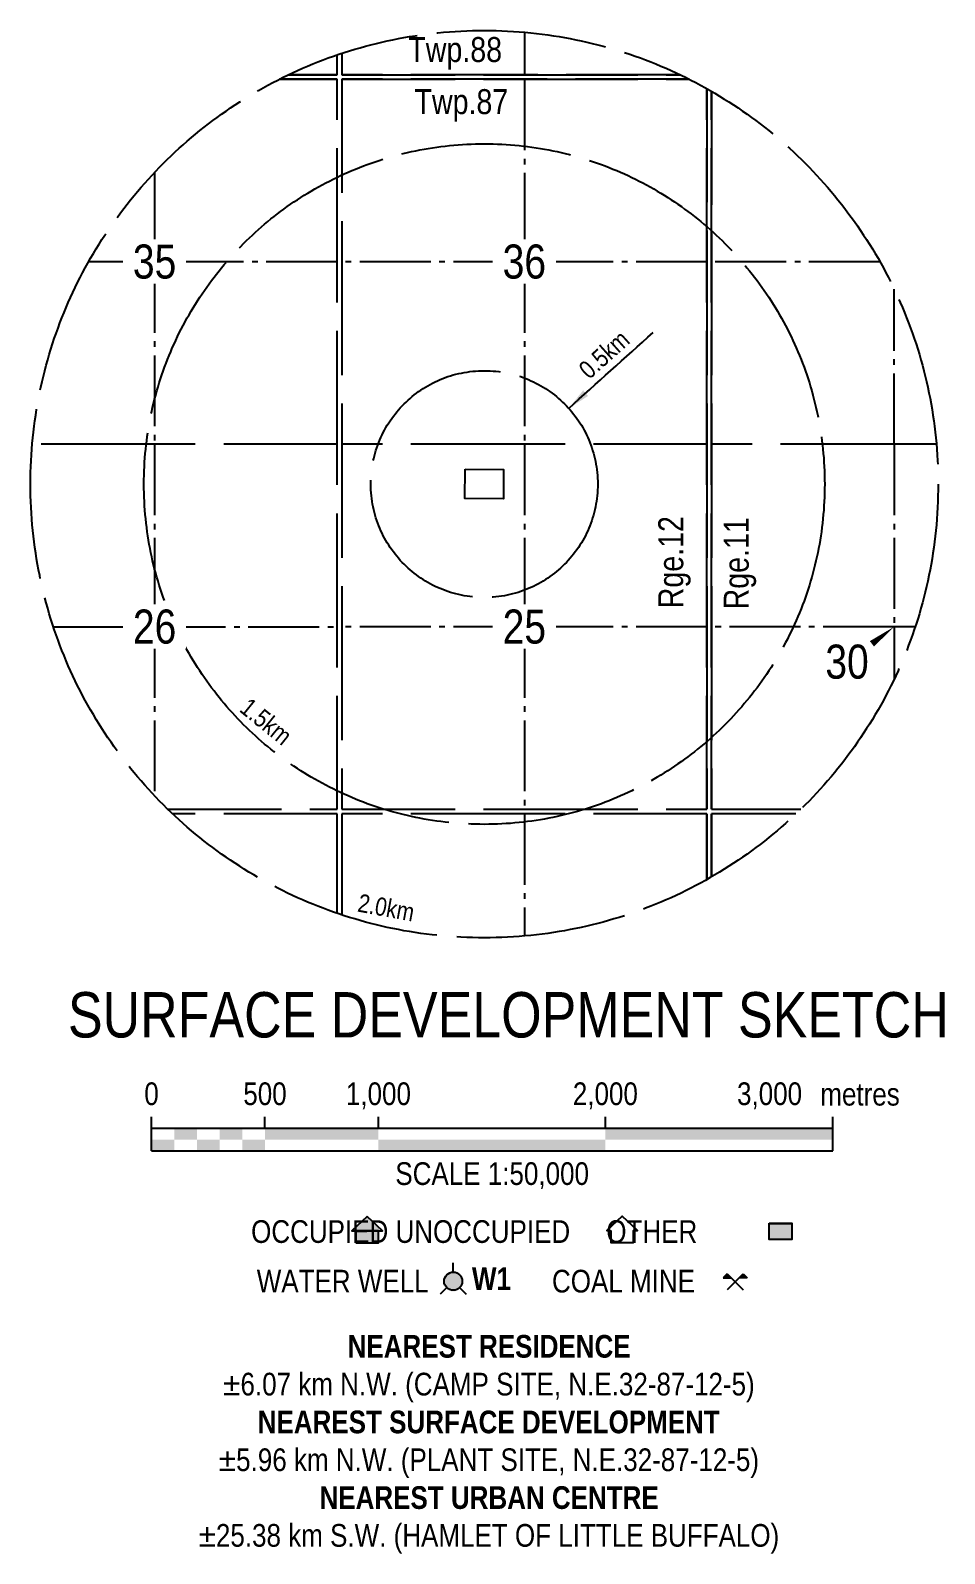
# Model space of a CAD drawing. Extents: x 570482 to 581403, y 6264409 to 6273171.
# Drawn here: x 571615 to 572017, y 6269923 to 6270594 of the extents above; entities that cross this region are included whole.
import ezdxf
from ezdxf.enums import TextEntityAlignment as Align

# ---------------------------------------------------------------- set-up
doc = ezdxf.new("R2010")
doc.units = 0
doc.header["$LTSCALE"] = 5
for name, pattern in [('foc-BUFFER', [16.75, 15, -1.75]), ('foc-QUARTERLINE', [33, 25, -3, 2, -3]), ('foc-UNSURVEYED', [12.5, 10, -2.5])]:
    doc.linetypes.add(name, pattern=pattern)
for name, color, linetype in [('AS-RESIDENCE', 14, 'Continuous'), ('AS-SYMBOL', 7, 'Continuous'), ('AUX-BUFFER', 7, 'foc-BUFFER'), ('CG-NOTES', 7, 'Continuous'), ('DETAIL-T', 7, 'Continuous'), ('F-WS-S', 190, 'Continuous'), ('L-2', 7, 'Continuous'), ('L-QSEC', 8, 'foc-QUARTERLINE'), ('L-USEC', 7, 'foc-UNSURVEYED'), ('P-PROPOSED', 10, 'Continuous'), ('S-7', 6, 'Continuous'), ('T-WATER-T', 170, 'Continuous')]:
    doc.layers.add(name, color=color, linetype=linetype)
doc.styles.add('100L', font='ARIALN.TTF', dxfattribs={"height": 11})
doc.styles.add('120', font='ARIALN.TTF', dxfattribs={"height": 13})
doc.styles.add('60L', font='ARIALN.TTF', dxfattribs={"height": 7.35})
doc.styles.add('80', font='ARIALN.TTF', dxfattribs={"height": 10})
doc.styles.add('80CG', font='ARIALN.TTF', dxfattribs={"height": 10})
doc.styles.add('BOLD', font='ARIALNB.TTF')
doc.dimstyles.new('Compass 5 000', dxfattribs={"dimscale": 5, "dimtxt": 9, "dimasz": 2, "dimexe": 0.2, "dimexo": 0.0625, "dimgap": 0.5, "dimtad": 0, "dimtih": 1, "dimtoh": 1, "dimzin": 0, "dimdsep": 46, "dimtxsty": '80CG', "dimcen": 0.1, "dimse1": 1, "dimse2": 1, "dimclrd": 256, "dimclrt": 256, "dimaunit": 1, "dimadec": 4, "dimazin": 0, "dimtfac": 0.06, "dimtofl": 0, "dimtmove": 0, "dimatfit": 1, "dimfxl": 0.2, "dimtolj": 1, "dimtzin": 0, "dimlwd": -1, "dimarcsym": 0})

# ---------------------------------------------------------------- blocks, each defined once
blk = doc.blocks.new('*U56')
at = {"color": 0}
for p, q in [((-150, 0), (-150, 15)), ((-100, 10), (-100, 15)), ((-50, 10), (-50, 15)), ((50, 10), (50, 15)), ((150.24, 0), (150.24, 15)), ((-150, 10), (150.24, 10)), ((-150, 0), (150.24, 0))]:
    blk.add_line(p, q, dxfattribs=at)
for points in [[(-140, 10), (-130, 10), (-140, 5), (-130, 5)], [(-120, 10), (-110, 10), (-120, 5), (-110, 5)], [(-100, 10), (-50, 10), (-100, 5), (-50, 5)], [(50, 10), (150.24, 10), (50, 5), (150.24, 5)], [(-150, 5), (-140, 5), (-150, 0), (-140, 0)], [(-130, 5), (-120, 5), (-130, 0), (-120, 0)], [(-110, 5), (-100, 5), (-110, 0), (-100, 0)], [(-50, 5), (50, 5), (-50, 0), (50, 0)]]:
    blk.add_solid(points, dxfattribs=at)
at = {"color": 0, "style": '80'}
blk.add_text('metres', height=10, dxfattribs=at).set_placement((162.24, 20), align=Align.CENTER)
at = {"color": 0, "char_height": 10, "style": '80'}
for s, insert, attachment_point in [('0', (-150, 30.21), 2), ('500', (-100, 30.21), 2), ('1,000', (-50, 30.21), 2), ('2,000', (50, 30.21), 2), ('3,000', (136.7, 30.22), 3), ('SCALE 1:50,000', (0.12, -5), 2)]:
    blk.add_mtext(s, dxfattribs=dict(at, insert=insert, attachment_point=attachment_point))
blk = doc.blocks.new('res_abd')
at = {"color": 14}
blk.add_lwpolyline([(-1.13, -0.57), (-1.13, -1.62), (0.87, -1.62), (0.87, -0.57), (1.22, -0.57), (-0.13, 0.69), (-1.49, -0.57)], close=True, dxfattribs=at)
blk = doc.blocks.new('res_other')
blk.add_hatch(color=14).paths.add_polyline_path([(-1.09, 0.73), (0.91, 0.73), (0.91, -0.69), (-1.09, -0.69)])
at = {"color": 14}
blk.add_lwpolyline([(-1.09, 0.73), (0.91, 0.73), (0.91, -0.69), (-1.09, -0.69)], close=True, dxfattribs=at)
blk = doc.blocks.new('res_occ')
for points in [[(0.1, 0.89), (-1.26, -0.37), (1.46, -0.37)], [(-0.9, -1.43), (1.1, -1.43), (1.1, -0.37), (-0.9, -0.37)]]:
    blk.add_hatch(color=14).paths.add_polyline_path(points)
at = {"color": 14}
for points in [[(0.1, 0.89), (-1.26, -0.37), (1.46, -0.37)], [(-0.9, -1.43), (1.1, -1.43), (1.1, -0.37), (-0.9, -0.37)]]:
    blk.add_lwpolyline(points, close=True, dxfattribs=at)
blk = doc.blocks.new('WAT')
h = blk.add_hatch(color=255)
h.dxf.hatch_style = 1
edge = h.paths.add_edge_path()
edge.add_arc((0, 0), 0.9, 0, 360)
at = {"color": 170}
for p, q in [((0, 0.82), (0, 1.63)), ((-0.58, -0.58), (-1.15, -1.15)), ((0.58, -0.58), (1.15, -1.15))]:
    blk.add_line(p, q, dxfattribs=at)
blk.add_circle((0, 0), 0.8, dxfattribs=at)
blk = doc.blocks.new('Mine')
at = {"layer": 'AS-SYMBOL'}
h = blk.add_hatch(color=161, dxfattribs=at)
h.dxf.hatch_style = 1
h.paths.add_polyline_path([(-0.71, 0.71), (-1.06, 0.35), (-0.35, 0.35)])
h = blk.add_hatch(color=161, dxfattribs=at)
h.dxf.hatch_style = 1
h.paths.add_polyline_path([(0.71, 0.71), (0.35, 0.35), (1.06, 0.35)])
at = {"layer": 'AS-SYMBOL', "color": 161}
for p, q in [((-0.71, 0.71), (-1.06, 0.35)), ((-1.06, 0.35), (-0.35, 0.35)), ((-0.71, 0.71), (0, 0)), ((0, 0), (-0.71, -0.71)), ((0, 0), (0.71, 0.71)), ((0, 0), (0.71, -0.71)), ((1.06, 0.35), (0.35, 0.35)), ((0.71, 0.71), (1.06, 0.35))]:
    blk.add_line(p, q, dxfattribs=at)
blk = doc.blocks.new('*U59')
at = {"layer": 'AS-RESIDENCE', "color": 14}
blk.add_lwpolyline([(130.01, -1.32), (140.01, -1.32), (140.01, -8.46), (130.01, -8.46)], close=True, dxfattribs=at)
at = {"layer": 'AS-RESIDENCE', "xscale": 5, "yscale": 5, "zscale": 5}
for name, p in [('res_occ', (-47.66, -2.88)), ('res_abd', (65.91, -1.71)), ('res_other', (135.48, -5.03))]:
    blk.add_blockref(name, p, dxfattribs=at)
at = {"layer": 'AS-SYMBOL', "color": 161, "xscale": 5, "yscale": 5, "zscale": 5}
blk.add_blockref('Mine', (114.96, -27.2), dxfattribs=at)
at = {"layer": 'F-WS-S', "xscale": 5, "yscale": 5, "zscale": 5}
blk.add_blockref('WAT', (-9.25, -26.9), dxfattribs=at)
at = {"layer": 'CG-NOTES', "char_height": 12, "style": '80CG'}
for s, insert, width, attachment_point in [('{\\H0.83333x;OCCUPIED^IUNOCCUPIED^I    OTHER}', (0, 0), 324.7071, 2), ('\\pi0.13844;{\\H0.83333x;WATER WELL}', (-95.95, -21.87), 75.4267, 1), ('\\pi0.33285;{\\H0.83333x;COAL MINE}', (33.96, -21.87), 62.5208, 1)]:
    blk.add_mtext(s, dxfattribs=dict(at, insert=insert, width=width, attachment_point=attachment_point))
at = {"layer": 'T-WATER-T', "style": 'BOLD'}
blk.add_text('W1', height=10, dxfattribs=at).set_placement((-0.98, -30.83))

msp = doc.modelspace()

# ---------------------------------------------------------------- linework, layer by layer
at = {"layer": 'AUX-BUFFER'}
for radius in [199.915, 149.936, 49.979]:
    msp.add_circle((571814.656, 6270394.223), radius, dxfattribs=at)
at = {"layer": 'L-QSEC', "color": 253, "ltscale": 0.25}
for p, q in [((571832.297, 6270593.358), (571832.297, 6270574.651)), ((571832.297, 6270572.64), (571832.297, 6270492.207)), ((571669.42, 6270531.601), (571669.42, 6270492.207)), ((571669.42, 6270492.207), (571640.399, 6270492.207)), ((571669.42, 6270492.207), (571669.42, 6270411.773)), ((571749.853, 6270492.207), (571669.42, 6270492.207)), ((571832.297, 6270492.207), (571751.864, 6270492.207)), ((571832.297, 6270492.207), (571832.297, 6270411.773)), ((571912.73, 6270492.207), (571832.297, 6270492.207)), ((571988.912, 6270492.207), (571914.741, 6270492.207)), ((571995.174, 6270411.774), (571995.174, 6270480.126)), ((571669.42, 6270411.773), (571669.42, 6270331.34)), ((571832.297, 6270411.773), (571832.297, 6270331.34)), ((571995.174, 6270411.773), (571995.174, 6270331.34)), ((571624.888, 6270331.34), (571669.42, 6270331.34)), ((571669.42, 6270331.34), (571669.42, 6270256.846)), ((571669.42, 6270331.34), (571749.853, 6270331.34)), ((571832.297, 6270331.34), (571751.864, 6270331.34)), ((571832.297, 6270331.34), (571832.297, 6270250.907)), ((571912.73, 6270331.34), (571832.297, 6270331.34)), ((571995.174, 6270331.34), (571914.741, 6270331.34)), ((571995.174, 6270331.34), (571995.174, 6270308.321)), ((572004.424, 6270331.34), (571995.174, 6270331.34)), ((571832.297, 6270248.897), (571832.297, 6270195.088))]:
    msp.add_line(p, q, dxfattribs=at)
at = {"layer": 'L-USEC', "color": 253}
for p, q in [((571751.864, 6270584.021), (571751.864, 6270574.651)), ((571749.853, 6270574.651), (571749.853, 6270583.344)), ((571749.853, 6270492.207), (571749.853, 6270572.64)), ((571751.864, 6270572.64), (571751.864, 6270492.207)), ((571749.853, 6270411.773), (571749.853, 6270492.207)), ((571751.864, 6270492.207), (571751.864, 6270411.773)), ((571669.42, 6270411.773), (571615.513, 6270411.773)), ((571749.853, 6270411.773), (571669.42, 6270411.773)), ((571749.853, 6270331.34), (571749.853, 6270411.773)), ((571751.864, 6270411.773), (571751.864, 6270331.34)), ((571832.297, 6270411.773), (571751.864, 6270411.773)), ((571912.73, 6270411.773), (571832.297, 6270411.773)), ((571995.174, 6270411.773), (571914.741, 6270411.773)), ((572013.799, 6270411.773), (571995.174, 6270411.773)), ((571749.853, 6270250.907), (571749.853, 6270331.34)), ((571751.864, 6270331.34), (571751.864, 6270250.907)), ((571675.276, 6270250.907), (571749.853, 6270250.907)), ((571749.853, 6270248.897), (571677.374, 6270248.897)), ((571749.853, 6270204.964), (571749.853, 6270248.897)), ((571751.864, 6270250.907), (571832.297, 6270250.907)), ((571751.864, 6270248.897), (571751.864, 6270204.377)), ((571832.297, 6270248.897), (571751.864, 6270248.897)), ((571832.297, 6270250.907), (571912.73, 6270250.907)), ((571912.73, 6270248.897), (571832.297, 6270248.897)), ((571914.741, 6270250.907), (571954.035, 6270250.907)), ((571951.937, 6270248.897), (571914.741, 6270248.897))]:
    msp.add_line(p, q, dxfattribs=at)
at = {"layer": 'L-USEC'}
for p, q in [((571724.469, 6270572.64), (571749.853, 6270572.64)), ((571749.853, 6270572.64), (571724.469, 6270572.64)), ((571728.563, 6270574.651), (571749.853, 6270574.651)), ((571749.853, 6270574.651), (571728.563, 6270574.651)), ((571751.864, 6270574.651), (571832.297, 6270574.651)), ((571832.297, 6270574.651), (571751.864, 6270574.651)), ((571751.864, 6270572.64), (571832.297, 6270572.64)), ((571832.297, 6270572.64), (571751.864, 6270572.64)), ((571832.297, 6270574.651), (571900.749, 6270574.651)), ((571900.749, 6270574.651), (571832.297, 6270574.651)), ((571832.297, 6270572.64), (571904.843, 6270572.64)), ((571904.843, 6270572.64), (571832.297, 6270572.64)), ((571912.73, 6270568.429), (571912.73, 6270492.207)), ((571912.73, 6270492.207), (571912.73, 6270568.429)), ((571914.741, 6270567.281), (571914.741, 6270492.207)), ((571914.741, 6270492.207), (571914.741, 6270567.281)), ((571912.73, 6270492.207), (571912.73, 6270411.773)), ((571912.73, 6270411.773), (571912.73, 6270492.207)), ((571914.741, 6270492.207), (571914.741, 6270411.773)), ((571914.741, 6270411.773), (571914.741, 6270492.207)), ((571912.73, 6270411.773), (571912.73, 6270331.34)), ((571912.73, 6270331.34), (571912.73, 6270411.773)), ((571914.741, 6270411.773), (571914.741, 6270331.34)), ((571914.741, 6270331.34), (571914.741, 6270411.773)), ((571912.73, 6270331.34), (571912.73, 6270250.907)), ((571912.73, 6270250.907), (571912.73, 6270331.34)), ((571914.741, 6270331.34), (571914.741, 6270250.907)), ((571914.741, 6270250.907), (571914.741, 6270331.34)), ((571912.73, 6270248.897), (571912.73, 6270220.018)), ((571912.73, 6270220.018), (571912.73, 6270248.897)), ((571914.741, 6270248.897), (571914.741, 6270221.165)), ((571914.741, 6270221.165), (571914.741, 6270248.897))]:
    msp.add_line(p, q, dxfattribs=at)
at = {"layer": 'P-PROPOSED'}
msp.add_lwpolyline([(571806.24, 6270400.771), (571823.18, 6270400.63), (571823.072, 6270387.675), (571806.132, 6270387.817)], close=True, dxfattribs=at)

# ---------------------------------------------------------------- block references
at = {"layer": 'CG-NOTES', "xscale": 0.99957568, "yscale": 0.99957568, "zscale": 0.99957568}
msp.add_blockref('*U59', (571810.203, 6270069.838), dxfattribs=at)
at = {"layer": 'L-2', "xscale": 0.99957568, "yscale": 0.99957568, "zscale": 0.99957568}
msp.add_blockref('*U56', (571817.999, 6270100.369), dxfattribs=at)

# ---------------------------------------------------------------- texts
at = {"style": '100L'}
for s, rotation, p in [('Twp.88', 359.999962, (571801.836, 6270580.227)), ('Twp.87', 359.999962, (571804.557, 6270557.275)), ('Rge.12', 89.999962, (571902.296, 6270359.821)), ('Rge.11', 89.999962, (571931.134, 6270359.337))]:
    msp.add_text(s, height=10.9953, rotation=rotation, dxfattribs=at).set_placement(p, align=Align.CENTER)
at = {"char_height": 7.9966, "attachment_point": 1, "style": '60L'}
for s, insert, rotation in [('0.5km', (571855.485, 6270445.991), 41.998851), ('1.5km', (571711.363, 6270300.553), 321.002982), ('2.0km', (571759.888, 6270213.778), 349.634124)]:
    msp.add_mtext_dynamic_manual_height_columns(s, width=28.39186, gutter_width=47.5, heights=[0], dxfattribs=dict(at, insert=insert, rotation=rotation))
at = {"layer": 'CG-NOTES', "insert": (571609.964, 6270019.262), "char_height": 9.99576, "width": 412.22445, "attachment_point": 1, "style": '80CG'}
msp.add_mtext('\\pi144.49;{\\fArial Narrow|b1|i0|c0|p34;NEAREST RESIDENCE}\\P\\pi89.627;±6.07 km N.W. (CAMP SITE, N.E.32-87-12-5)\\P\\pi104.89;{\\fArial Narrow|b1|i0|c0|p34;NEAREST SURFACE DEVELOPMENT}\\P\\pi87.714;±5.96 km N.W. (PLANT SITE, N.E.32-87-12-5)\\P\\pi132.1;{\\fArial Narrow|b1|i0|c0|p34;NEAREST URBAN CENTRE}\\P\\pi78.81;±25.38 km S.W. (HAMLET OF LITTLE BUFFALO)', dxfattribs=at)
at = {"layer": 'DETAIL-T', "color": 3, "insert": (571628.858, 6270170.351), "char_height": 19.99151, "width": 389.89369, "attachment_point": 1, "style": '80CG'}
msp.add_mtext('\\pi2.3956;SURFACE DEVELOPMENT SKETCH', dxfattribs=at)

# ---------------------------------------------------------------- leaders
at = {"path_type": 1}
msp.add_leader([(571851.843, 6270427.615), (571889.031, 6270461.006)], dimstyle='Compass 5 000', override={"dimgap": 0.5, "dimtad": 0}, dxfattribs=at)

# ---------------------------------------------------------------- next in the draw order: texts
at = {"layer": 'S-7', "char_height": 14.9936, "width": 23.29843, "attachment_point": 5, "style": '120', "bg_fill": 3, "box_fill_scale": 1.15, "bg_fill_color": 256}
for s, insert, bg_fill_transparency in [('35', (571669.42, 6270492.207), 152), ('36', (571832.297, 6270492.207), 157), ('26', (571669.42, 6270331.34), 147), ('25', (571832.297, 6270331.34), 162), ('30', (571974.443, 6270315.874), 13369371)]:
    msp.add_mtext(s, dxfattribs=dict(at, insert=insert, bg_fill_transparency=bg_fill_transparency))

# ---------------------------------------------------------------- next in the draw order: linework, layer by layer
at = {"layer": 'S-7', "flags": 128}
msp.add_lwpolyline([(571995.174, 6270331.34, 0, 2.999, 0), (571985.406, 6270323.84, 0, 0, 0)], format="xyseb", dxfattribs=at)

doc.saveas('drawing.dxf')
